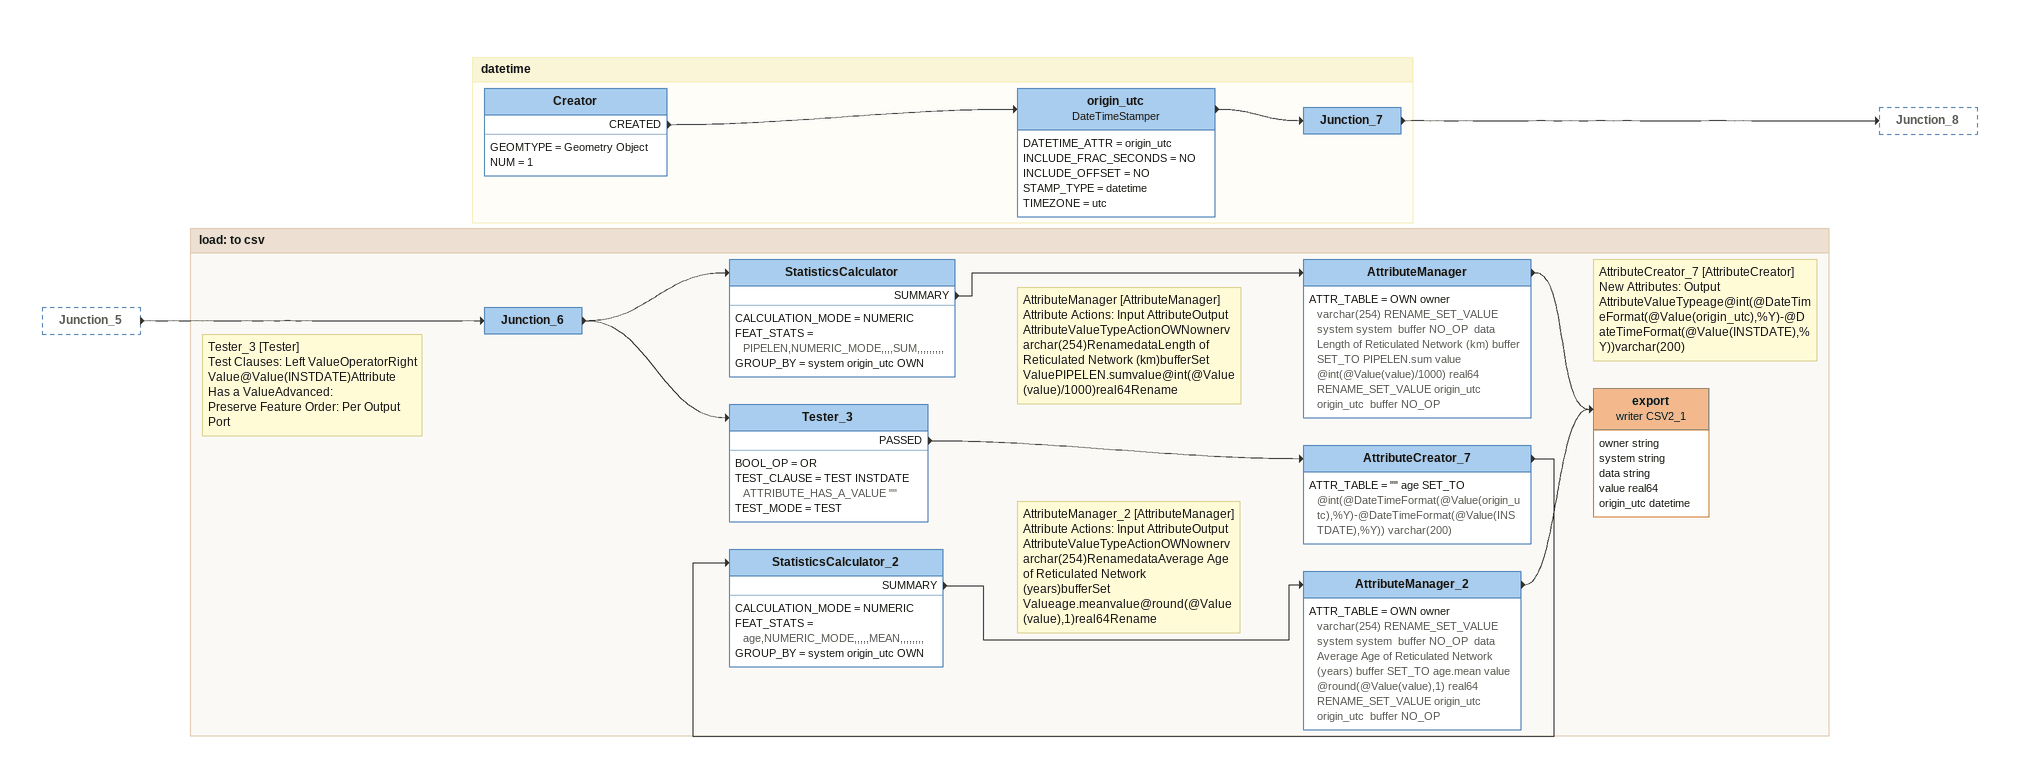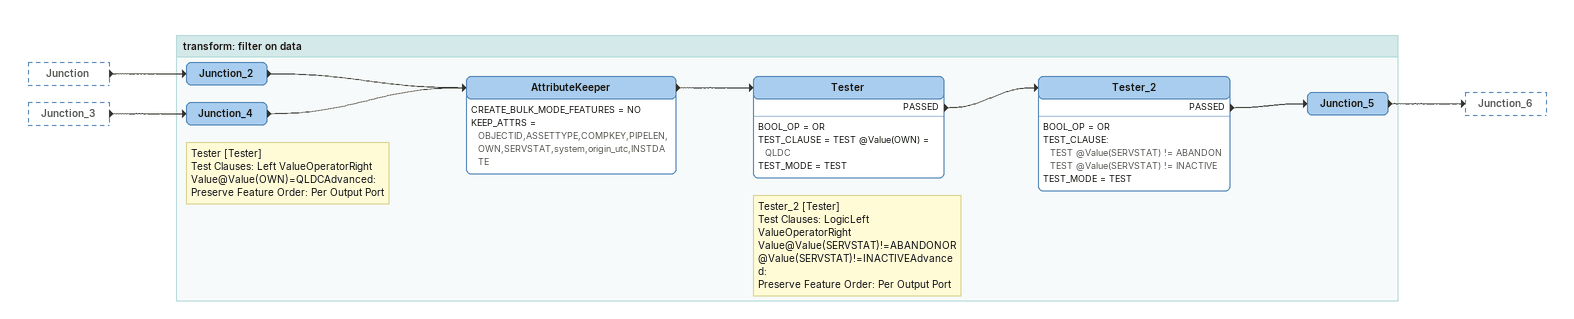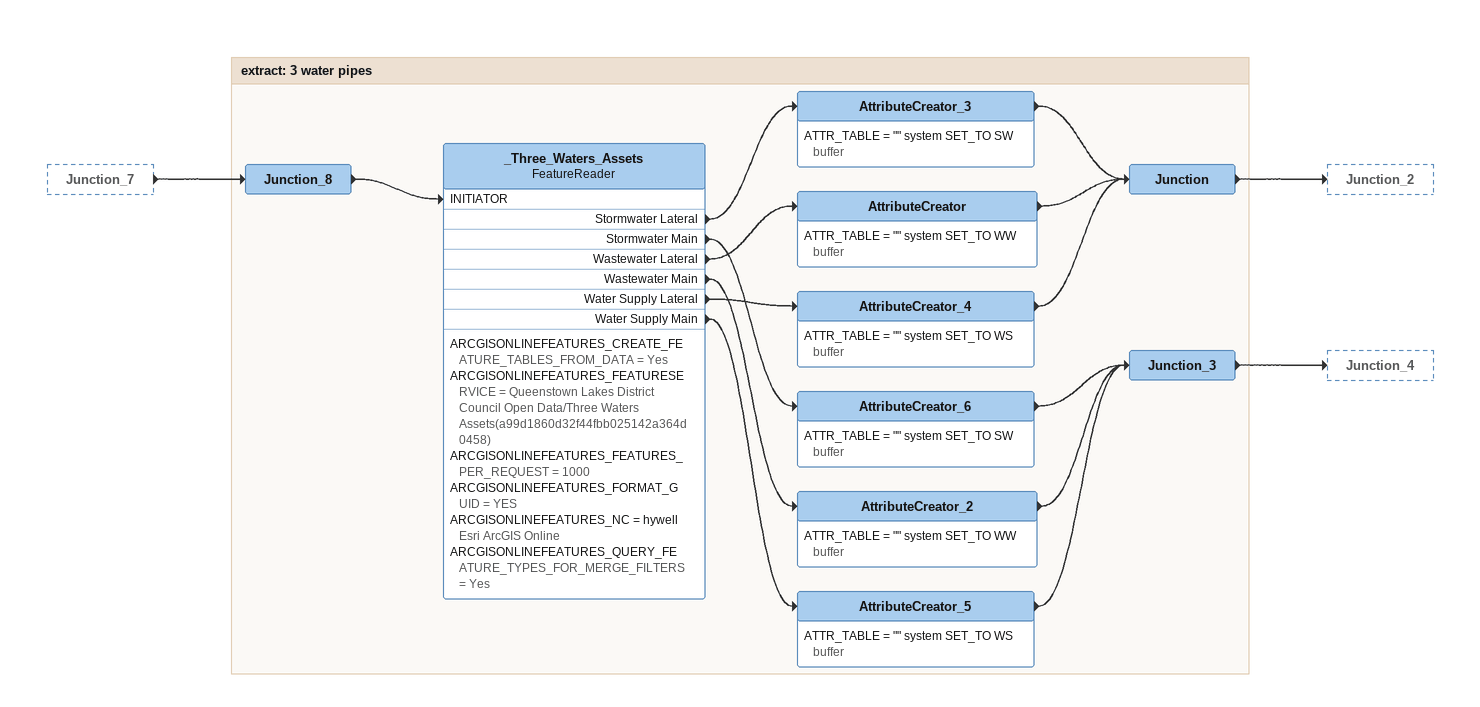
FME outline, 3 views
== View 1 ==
Junction_5 [outside]
    -> Junction_6

Bookmark: datetime
Creator
    GEOMTYPE = Geometry Object
    NUM = 1
    CREATED -> origin_utc
origin_utc: DateTimeStamper
    DATETIME_ATTR = origin_utc
    INCLUDE_FRAC_SECONDS = NO
    INCLUDE_OFFSET = NO
    STAMP_TYPE = datetime
    TIMEZONE = utc
    -> Junction_7
Junction_7
    -> Junction_8

Bookmark: load: to csv
Junction_6
    -> StatisticsCalculator
    -> Tester_3
StatisticsCalculator
    CALCULATION_MODE = NUMERIC
    FEAT_STATS = PIPELEN,NUMERIC_MODE,,,,SUM,,,,,,,,,
    GROUP_BY = system origin_utc OWN
    SUMMARY -> AttributeManager
Note: AttributeManager [AttributeManager] / Attribute Actions: Input AttributeOutput AttributeValueTypeActionOWNownervarchar(254)RenamedataLength of Reticulated Network (km)bufferSet ValuePIPELEN.sumvalue@int(@Value(value)/1000)real64Rename
AttributeManager
    ATTR_TABLE = OWN owner  varchar(254) RENAME_SET_VALUE system system  buffer NO_OP  data Length of Reticulated Network (km) buffer SET_TO PIPELEN.sum value @int(@Value(value)/1000) real64 RENAME_SET_VALUE origin_utc origin_utc  buffer NO_OP
    -> export (writer CSV2_1)
Note: Tester_3 [Tester] / Test Clauses: Left ValueOperatorRight Value@Value(INSTDATE)Attribute Has a ValueAdvanced: / Preserve Feature Order: Per Output Port
Tester_3
    BOOL_OP = OR
    TEST_CLAUSE = TEST INSTDATE ATTRIBUTE_HAS_A_VALUE ""
    TEST_MODE = TEST
    PASSED -> AttributeCreator_7
Note: AttributeCreator_7 [AttributeCreator] / New Attributes: Output AttributeValueTypeage@int(@DateTimeFormat(@Value(origin_utc),%Y)-@DateTimeFormat(@Value(INSTDATE),%Y))varchar(200)
AttributeCreator_7
    ATTR_TABLE = "" age SET_TO @int(@DateTimeFormat(@Value(origin_utc),%Y)-@DateTimeFormat(@Value(INSTDATE),%Y)) varchar(200)
    -> StatisticsCalculator_2
StatisticsCalculator_2
    CALCULATION_MODE = NUMERIC
    FEAT_STATS = age,NUMERIC_MODE,,,,,MEAN,,,,,,,,
    GROUP_BY = system origin_utc OWN
    SUMMARY -> AttributeManager_2
Note: AttributeManager_2 [AttributeManager] / Attribute Actions: Input AttributeOutput AttributeValueTypeActionOWNownervarchar(254)RenamedataAverage Age of Reticulated Network (years)bufferSet Valueage.meanvalue@round(@Value(value),1)real64Rename
AttributeManager_2
    ATTR_TABLE = OWN owner  varchar(254) RENAME_SET_VALUE system system  buffer NO_OP  data Average Age of Reticulated Network (years) buffer SET_TO age.mean value @round(@Value(value),1) real64 RENAME_SET_VALUE origin_utc origin_utc  buffer NO_OP
    -> export (writer CSV2_1)
export (writer CSV2_1)
    attributes: owner string, system string, data string, value real64, origin_utc datetime

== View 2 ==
Junction [outside]
    -> Junction_2
Junction_3 [outside]
    -> Junction_4

Bookmark: transform: filter on data
Junction_2
    -> AttributeKeeper
Junction_4
    -> AttributeKeeper
AttributeKeeper
    CREATE_BULK_MODE_FEATURES = NO
    KEEP_ATTRS = OBJECTID,ASSETTYPE,COMPKEY,PIPELEN,OWN,SERVSTAT,system,origin_utc,INSTDATE
    -> Tester
Note: Tester [Tester] / Test Clauses: Left ValueOperatorRight Value@Value(OWN)=QLDCAdvanced: / Preserve Feature Order: Per Output Port
Tester
    BOOL_OP = OR
    TEST_CLAUSE = TEST @Value(OWN) = QLDC
    TEST_MODE = TEST
    PASSED -> Tester_2
Note: Tester_2 [Tester] / Test Clauses: LogicLeft ValueOperatorRight Value@Value(SERVSTAT)!=ABANDONOR@Value(SERVSTAT)!=INACTIVEAdvanced: / Preserve Feature Order: Per Output Port
Tester_2
    BOOL_OP = OR
    TEST_CLAUSE:
      TEST @Value(SERVSTAT) != ABANDON
      TEST @Value(SERVSTAT) != INACTIVE
    TEST_MODE = TEST
    PASSED -> Junction_5
Junction_5
    -> Junction_6

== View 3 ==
Junction_7 [outside]
    -> Junction_8

Bookmark: extract: 3 water pipes
Junction_8
    -> _Three_Waters_Assets [INITIATOR]
_Three_Waters_Assets: FeatureReader
    ARCGISONLINEFEATURES_CREATE_FEATURE_TABLES_FROM_DATA = Yes
    ARCGISONLINEFEATURES_FEATURESERVICE = Queenstown Lakes District Council Open Data/Three Waters Assets(a99d1860d32f44fbb025142a364d0458)
    ARCGISONLINEFEATURES_FEATURES_PER_REQUEST = 1000
    ARCGISONLINEFEATURES_FORMAT_GUID = YES
    ARCGISONLINEFEATURES_NC = hywell Esri ArcGIS Online
    ARCGISONLINEFEATURES_QUERY_FEATURE_TYPES_FOR_MERGE_FILTERS = Yes
    Stormwater Lateral -> AttributeCreator_3
    Stormwater Main -> AttributeCreator_6
    Wastewater Lateral -> AttributeCreator
    Wastewater Main -> AttributeCreator_2
    Water Supply Lateral -> AttributeCreator_4
    Water Supply Main -> AttributeCreator_5
AttributeCreator_3
    ATTR_TABLE = "" system SET_TO SW buffer
    -> Junction
AttributeCreator
    ATTR_TABLE = "" system SET_TO WW buffer
    -> Junction
AttributeCreator_4
    ATTR_TABLE = "" system SET_TO WS buffer
    -> Junction
Junction
    -> Junction_2
AttributeCreator_6
    ATTR_TABLE = "" system SET_TO SW buffer
    -> Junction_3
AttributeCreator_2
    ATTR_TABLE = "" system SET_TO WW buffer
    -> Junction_3
AttributeCreator_5
    ATTR_TABLE = "" system SET_TO WS buffer
    -> Junction_3
Junction_3
    -> Junction_4
